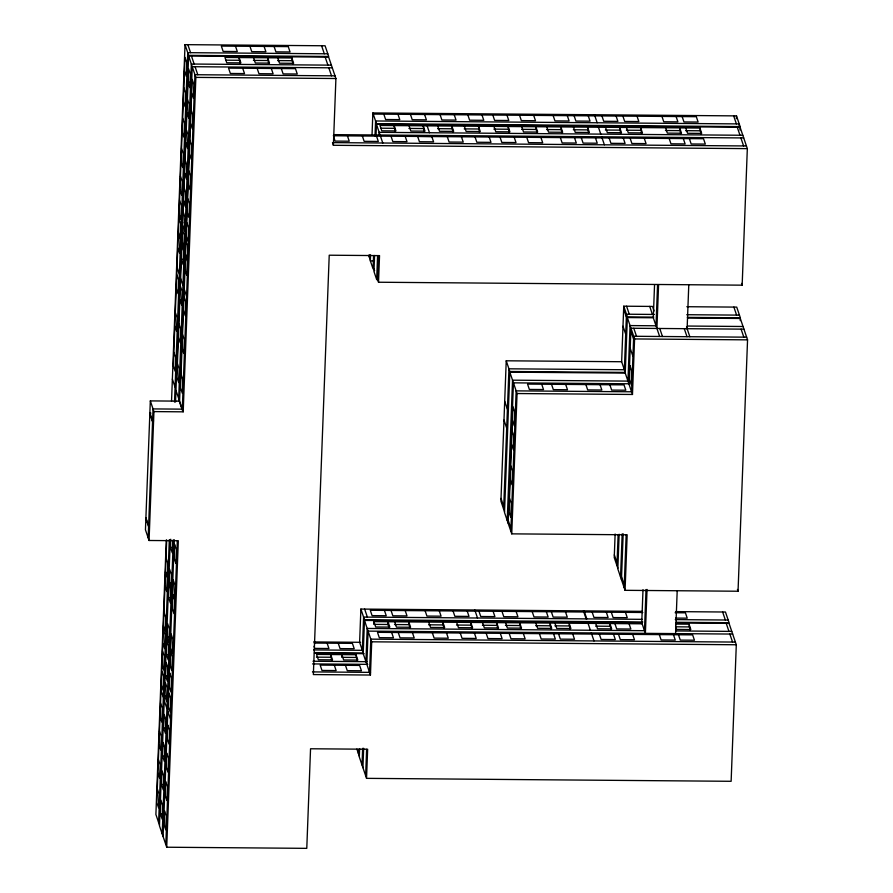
<?xml version="1.0" encoding="UTF-8"?>
<svg xmlns="http://www.w3.org/2000/svg" width="893" height="893" viewBox="0 0 893 893"><rect width="100%" height="100%" fill="white"/><g stroke="black" fill="none" stroke-linecap="round" stroke-linejoin="round"><path stroke-width="1.34" d="M150.325 400.901L153.942 411.595L183.199 411.829L179.582 401.136L150.325 400.901L145.447 529.795L149.064 540.488L178.321 540.723L166.723 847.223L306.779 848.35L310.552 748.769L367.648 749.227L366.543 778.35L731.133 781.297L736.301 644.757L729.056 623.381L676.135 622.946M148.16 537.82L153.038 408.916L182.295 409.15M149.064 540.488L153.942 411.595M166.277 540.053L155.895 814.483L159.512 825.165M171.534 401.27L185.03 44.65L325.085 45.777L328.702 56.471L188.646 55.344L185.03 44.65M166.701 540.165L156.777 802.45L158.586 807.797L159.099 794.134L157.291 788.798M158.608 822.498L169.313 539.707M174.515 402.084L187.742 52.665L327.798 53.803M170.306 539.785L159.479 825.835L166.723 847.223M175.53 401.973L188.646 55.344M160.372 813.802L160.885 800.15L162.693 805.497L162.18 819.149L160.372 813.802L163.196 813.824M161.477 784.489L161.99 770.838L163.799 776.184L163.285 789.836L161.477 784.489L164.312 784.523M162.548 756.092L163.073 742.44L164.881 747.787L164.357 761.439L162.548 756.092L164.435 756.114M163.609 728.052L164.133 714.4L165.942 719.747L165.417 733.399L163.609 728.052L165.495 728.074M164.814 696.194L165.339 682.542L167.147 687.889L166.623 701.541L164.814 696.194L167.65 696.216M165.585 675.99L166.098 662.338L167.906 667.674L167.393 681.337L165.585 675.99L168.42 676.012M166.388 654.591L166.913 640.94L168.721 646.286L168.208 659.938L166.388 654.591L169.224 654.625M167.047 637.211L167.571 623.56L169.38 628.895L168.855 642.558L167.047 637.211L168.933 637.222M168.554 597.596L169.067 583.944L170.876 589.291L170.362 602.942L168.554 597.596L171.378 597.618M169.101 582.939L169.625 569.288L171.434 574.634L170.909 588.286L169.101 582.939L171.936 582.962M172.729 540.477L172.26 552.767L170.451 547.431L170.764 539.238M162.202 833.861L173.32 539.908M178.578 401.236L191.336 64.028L331.392 65.156M165.54 752.018L165.64 749.294M170.061 632.635L170.128 630.648M163.106 836.529L174.336 539.796M179.538 402.196L192.241 66.696L332.296 67.835M165.819 844.544L177.316 540.834M182.261 410.066L194.953 74.711L335.009 75.849M183.199 411.829L195.857 77.39L188.624 56.013L328.68 57.141L335.913 78.517L333.39 145.291L747.329 148.629L742.161 285.168L378.52 282.233L377.616 279.565L378.532 255.599M240.072 63.481L239.09 57.554L240.898 62.89L226.744 62.778L224.936 57.431L291.844 57.978L293.652 63.325L279.498 63.202L277.69 57.855M268.67 63.716L267.688 57.777L269.496 63.124L255.342 63.012L253.523 57.665M292.826 63.916L291.844 57.978M331.694 660.463L330.711 654.524L332.52 659.871L318.354 659.76L316.546 654.413L356.006 654.736L357.814 660.072L343.649 659.96L341.84 654.614L341.74 657.348M372.046 134.631L372.861 112.953L736.502 115.889L740.118 126.583L739.996 130.043M369.468 257.508L369.568 254.851M373.564 255.554L373.062 268.871L370.349 260.856L370.573 254.851M375.015 135.87L375.573 120.979L739.214 123.915L739.114 126.694M356.988 660.675L356.006 654.736M376.02 135.836L376.478 123.647L372.861 112.953M642.279 611.348L360.884 609.071L359.622 642.301L363.239 652.984L314.503 652.593M374.223 258.155L374.323 255.498M374.569 255.565L373.966 271.539L376.679 279.554L377.616 279.565M379.067 135.044L379.168 132.331L742.809 135.267M358.428 753.636L358.584 749.473M362.335 650.316L363.596 617.085L642.223 619.34M376.679 279.554L377.583 255.599M359.622 748.658L359.31 756.974L366.543 778.35M360.884 609.071L364.5 619.764L363.217 653.654L370.45 675.041L313.354 674.572L329.227 255.208L379.536 255.61L378.52 282.233M362.022 764.988L362.647 748.345M365.929 661.68L367.19 628.449L644.478 630.692L646.03 589.514M362.926 767.667L363.663 748.245M366.833 664.347L368.095 631.117L732.673 634.063M365.639 775.682L366.632 749.327M369.546 672.362L370.807 639.142L735.397 642.078M370.45 675.041L371.711 641.81L364.478 620.434L641.754 622.667L645.382 633.36L647.045 589.447M642.145 623.805L373.877 621.64L373.776 624.374L387.93 624.486L389.013 627.69M395.108 131.517L394.126 125.589L395.934 130.925L381.78 130.813L379.971 125.466L699.9 128.056L701.708 133.392L687.543 133.28L685.735 127.933M387.93 624.486L388.031 621.751L389.839 627.098L375.685 626.986L373.877 621.64M424.175 131.751L423.193 125.824L425.001 131.159L410.847 131.048L409.039 125.701M409.764 627.857L408.782 621.919L410.601 627.266L396.436 627.154L394.628 621.807M452.851 131.985L451.869 126.047L453.677 131.394L439.523 131.282L437.715 125.935M443.843 628.136L442.861 622.198L444.669 627.545L430.515 627.433L428.696 622.086M479.452 132.164L478.492 126.27L480.278 131.55L466.124 131.438L464.315 126.092M471.772 628.359L470.79 622.421L472.598 627.768L458.444 627.656L456.636 622.309M509.099 132.443L508.117 126.505L509.925 131.851L495.771 131.74L493.963 126.393M506.231 360.794L509.847 371.488L625.267 372.414L621.651 361.732L506.231 360.794L500.917 501.118L504.534 511.812M497.669 628.572L496.687 622.633L498.495 627.98L484.341 627.868L482.533 622.521M503.63 509.133L508.943 368.809L624.363 369.747L626.462 314.213L654.357 314.448M509.847 371.488L504.512 512.482L511.745 533.858L627.165 534.784L625.067 590.318L738.042 591.233L747.553 339.853L740.319 318.477L687.655 318.042M507.224 520.496L512.537 380.172L627.958 381.11L630.056 325.577L656.009 325.789L657.561 284.822M508.128 523.164L513.442 382.84L628.862 383.778L630.96 328.244L743.936 329.16M510.841 531.179L516.154 390.866L631.574 391.793L633.684 336.27L746.648 337.174M511.745 533.858L517.058 393.534L509.825 372.158L625.245 373.084L632.478 394.472L517.058 393.534M536.849 132.666L535.867 126.728L537.675 132.075L523.521 131.963L521.713 126.616M520.697 628.761L519.715 622.823L521.523 628.159L507.369 628.047L505.561 622.7M561.853 132.867L560.871 126.929L562.679 132.276L548.525 132.164L546.717 126.817M550.914 628.996L549.932 623.057L551.74 628.404L537.586 628.292L535.778 622.946M588.565 133.079L587.583 127.141L589.391 132.488L575.237 132.376L573.429 127.029M570.069 629.152L569.087 623.214L570.895 628.56L556.741 628.449L554.933 623.102M620.657 133.347L619.675 127.409L621.483 132.744L607.329 132.633L605.521 127.286M610.879 629.487L609.897 623.548L611.705 628.895L597.54 628.772L595.731 623.437M615.132 534.003L614.239 557.578L617.856 568.272M621.651 361.732L623.749 306.199L652.537 306.433L654.089 311.01M616.951 565.593L618.112 535.052M619.139 534.248L617.833 568.941L625.067 590.318M625.245 373.084L627.377 316.892L623.749 306.199M620.546 576.956L622.175 533.925M621.45 579.624L623.18 533.813M641.609 133.515L640.627 127.576L642.435 132.923L628.281 132.8L626.473 127.465M624.162 587.639L626.16 534.896M632.478 394.472L634.588 338.938L627.344 317.562L653.296 317.774L659.637 336.471M641.754 622.667L643.005 589.737M653.296 317.774L654.536 285.001M656.924 328.457L658.576 284.767M680.678 133.827L679.696 127.889L681.504 133.236L667.35 133.124L665.542 127.777M675.577 633.606L677.184 591.054M687.119 328.702L688.771 285.012M700.882 133.995L699.9 128.056M689.999 630.123L689.016 624.185L676.146 624.084M736.401 118.68L736.502 115.889M740.241 320.576L740.342 317.808L736.725 307.114L686.829 306.712M226.119 60.177L238.989 60.277M253.422 60.4L267.576 60.512M277.589 60.59L291.743 60.702M195.857 77.39L335.913 78.517M191.169 82.379L188.055 82.357L189.863 87.704L190.376 74.052L188.568 68.705L176.892 377.226L178.7 382.572L179.214 368.921L177.406 363.574M373.252 114.081L696.306 116.693L698.114 122.04L683.96 121.928L682.14 116.581M190.019 112.786L186.905 112.764L188.713 118.11L189.227 104.448L187.418 99.112M376.478 123.647L740.118 126.583M381.155 128.212L394.025 128.313M408.927 128.436L423.092 128.547M437.603 128.67L451.769 128.782M464.226 128.882L478.38 128.994M493.862 129.117L508.017 129.239M521.601 129.34L535.767 129.463M546.616 129.552L560.771 129.664M573.328 129.764L587.482 129.876M605.409 130.021L619.575 130.132M626.361 130.188L640.527 130.3M665.441 130.501L679.595 130.624M685.634 130.668L699.788 130.78M333.848 134.631L743.713 137.946M333.279 135.758L703.517 138.739L705.325 144.086L691.171 143.974L689.351 138.627M332.486 142.612L746.425 145.961M187.831 143.181L185.755 143.17L187.563 148.506L188.077 134.854L186.269 129.507M186.682 173.588L184.605 173.566L186.414 178.913L186.927 165.261L185.119 159.914M186.659 201.427L183.545 201.394L185.353 206.741L185.878 193.089L184.058 187.742M184.025 243.577L181.949 243.555L183.757 248.901L184.282 235.25L182.473 229.903M183.433 259.316L181.357 259.305L183.165 264.652L183.679 250.989L181.871 245.653M370.349 260.856L374.513 260.89M182.663 299.691L179.828 299.668L181.636 305.015L182.15 291.364L180.341 286.017M686.773 314.704L739.437 315.129M627.377 316.892L653.866 317.104M687.342 317.372L740.342 317.808M687.599 326.045L743.032 326.492M634.588 338.938L747.553 339.853M150.817 412.923L149.868 412.923L152.58 420.938L153.529 420.938M150.783 413.839L149.834 413.827L152.547 421.842M170.451 547.431L172.338 547.442M675.532 611.616L725.462 612.018L729.09 622.711L676.202 622.276M642.781 612.486L370.282 610.287L372.091 615.623L386.245 615.746L384.436 610.399M675.119 612.743L685.422 612.821L687.23 618.168L675.644 618.079M675.298 619.608L728.186 620.032M364.5 619.764L642.815 622.008M394.527 624.542L408.681 624.654M428.595 624.81L442.749 624.933M456.535 625.044L470.689 625.156M482.421 625.245L496.586 625.368M505.449 625.435L519.614 625.546M535.666 625.68L549.831 625.792M554.832 625.837L568.986 625.948M595.631 626.16L609.785 626.272M676.034 626.808L688.905 626.919M676.068 630.938L731.769 631.396M371.711 641.81L736.301 644.757M313.666 641.933L360.571 642.301M314.247 643.06L352.411 643.373L354.22 648.72L340.066 648.608L338.246 643.261M313.599 649.925L363.284 650.327M314.47 653.263L364.165 653.665M316.446 657.148L330.6 657.259M343.024 657.36L355.894 657.46M313.008 661.244L366.878 661.68M312.528 663.912L367.782 664.359M312.45 671.904L370.495 672.373M747.329 148.629L740.096 127.252L376.455 124.317L382.784 143.025M733.678 115.867L736.39 123.881M737.261 127.23L739.984 135.245M740.889 137.913L743.601 145.939M741.558 283.394L742.161 285.168M676.101 116.525L677.91 121.872L663.756 121.761L661.947 116.414M683.312 138.582L685.121 143.929L670.967 143.806L669.158 138.46M733.89 307.092L736.602 315.106M741.101 329.137L743.813 337.152M637.033 116.213L638.841 121.56L624.687 121.448L622.879 116.101M644.244 138.259L646.052 143.606L631.898 143.494L630.09 138.147M616.081 116.045L617.889 121.392L603.735 121.281L601.927 115.934M623.292 138.091L625.1 143.438L610.946 143.327L609.138 137.98M686.516 326.916L689.831 336.717M684.284 328.68L687.007 336.694M594.47 114.75L597.183 122.765M598.053 126.103L600.777 134.117M601.681 136.796L604.394 144.811M588.241 115.822L590.05 121.169L575.896 121.057L574.087 115.71M595.452 137.868L597.261 143.215L583.107 143.103L581.298 137.756M659.748 328.479L662.461 336.494M649.713 306.411L652.426 314.425M737.439 589.447L738.042 591.233M567.289 115.655L569.098 121.002L554.944 120.879L553.135 115.543M574.5 137.701L576.309 143.047L562.155 142.936L560.346 137.589M626.585 306.221L629.297 314.247M633.796 328.278L636.508 336.293M623.649 308.933L626.361 316.948M630.86 330.979L633.572 338.994M722.638 611.995L725.35 620.01M726.232 623.347L728.945 631.373M729.849 634.041L732.561 642.056M622.99 326.224L625.714 334.25M630.201 348.281L632.925 356.296M533.69 115.376L535.499 120.722L521.345 120.611L519.536 115.264M540.901 137.433L542.71 142.78L528.556 142.657L526.747 137.31M609.841 384.76L611.66 390.096L625.814 390.219L624.006 384.872L527.551 384.09L529.359 389.437L543.513 389.549L541.705 384.202M689.016 624.185L690.825 629.532L676.66 629.42L675.577 626.205M600.029 384.682L601.837 390.018L587.683 389.906L585.875 384.559M506.978 115.164L508.787 120.51L494.633 120.399L492.824 115.052M514.189 137.209L515.998 142.556L501.844 142.445L500.035 137.098M678.468 634.756L680.287 640.102L694.441 640.214L692.633 634.878L377.493 632.333L379.302 637.68L393.456 637.792L391.647 632.445M673.467 634.722L675.275 640.069L661.121 639.946L659.313 634.61M481.974 114.963L483.783 120.309L469.618 120.198L467.809 114.851M489.185 137.009L490.994 142.355L476.829 142.244L475.02 136.897M565.682 384.403L567.49 389.75L553.325 389.627L551.517 384.28M614.339 554.843L617.052 562.869M621.55 576.9L624.263 584.915M625.457 612.341L627.266 617.688L613.111 617.576L611.303 612.23M629.052 623.705L630.86 629.04L616.706 628.929L614.897 623.582M632.668 634.387L634.476 639.734L620.322 639.622L618.514 634.276M454.224 114.739L456.033 120.086L441.879 119.975L440.059 114.628M461.435 136.785L463.244 142.132L449.09 142.02L447.281 136.674M606.302 612.185L608.111 617.532L593.945 617.42L592.137 612.073M613.513 634.231L615.322 639.578L601.156 639.466L599.348 634.119M424.588 114.505L426.396 119.841L412.242 119.729L410.434 114.382M426.765 124.719L429.477 132.733M584.089 610.879L586.801 618.894M587.683 622.231L590.396 630.257M591.3 632.925L594.012 640.94M583.43 610.868L586.143 618.882M512.448 420.357L514.256 425.704L514.77 412.053L512.962 406.706L508.977 511.935L510.785 517.281L511.309 503.619L509.501 498.283M504.69 401.258L507.414 409.273M512.057 430.649L513.866 435.985L513.352 449.648L511.544 444.301M503.987 420.101L506.699 428.115M397.977 114.282L399.785 119.629L385.62 119.517L383.811 114.17M405.188 136.339L406.996 141.674L392.831 141.563L391.022 136.216M565.492 611.861L567.301 617.208L553.147 617.085L551.338 611.738M572.703 633.907L574.512 639.254L560.357 639.131L558.549 633.796M510.729 465.688L512.537 471.035L512.024 484.687L510.216 479.34M546.337 611.705L548.146 617.052L533.992 616.929L532.183 611.593M553.548 633.751L555.357 639.098L541.203 638.986L539.394 633.639M501.018 498.383L503.73 506.409M508.229 520.44L510.941 528.455M376.511 136.104L378.319 141.451L364.154 141.328L362.346 135.993M516.121 611.459L517.929 616.806L503.775 616.695L501.966 611.348M523.331 633.505L525.14 638.852L510.986 638.741L509.177 633.394M321.592 45.755L324.304 53.77M325.186 57.107L327.898 65.133M328.803 67.801L331.515 75.816M347.433 135.87L349.241 141.217L335.087 141.094L333.647 136.819M493.092 611.27L494.901 616.616L480.747 616.505L478.938 611.158M500.303 633.327L502.112 638.662L487.958 638.551L486.149 633.204M332.788 143.505L333.39 145.291M374 268.871L374.602 270.657M368.686 255.219L370.372 260.187M474.797 609.997L477.509 618.012M467.206 611.069L469.015 616.404L454.85 616.293L453.041 610.946M474.417 633.115L476.226 638.462L462.061 638.339L460.252 633.003M274.095 46.503L275.904 51.85L290.058 51.961L288.249 46.615L221.341 46.079L223.15 51.426L237.304 51.537L235.495 46.19M281.306 68.549L283.114 73.896L297.269 74.007L295.46 68.661L228.552 68.125L230.361 73.472L244.515 73.583L242.706 68.236M264.094 46.425L265.902 51.761L251.748 51.649L249.94 46.302M271.305 68.471L273.113 73.818L258.959 73.695L257.151 68.359M439.267 610.834L441.075 616.181L426.921 616.07L425.113 610.723M446.478 632.891L448.286 638.227L434.132 638.115L432.324 632.769M405.199 610.566L407.007 615.913L392.842 615.79L391.034 610.455M412.41 632.612L414.218 637.959L400.053 637.848L398.245 632.501M187.865 44.672L190.577 52.687M191.459 56.036L194.172 64.05M195.076 66.718L197.788 74.733M184.46 71.005L186.269 76.34L186.782 62.689L184.974 57.342L173.298 365.862L175.106 371.209L175.62 357.557L173.811 352.21M191.671 93.051L193.48 98.397L193.993 84.735L192.185 79.399L180.509 387.919L182.317 393.255L182.831 379.603L181.022 374.256M364.657 609.104L367.369 617.119M183.824 87.748L185.632 93.095L185.119 106.747L183.311 101.4M191.035 109.794L192.843 115.141L192.33 128.793L190.522 123.446M182.674 118.155L184.483 123.502L183.969 137.154L182.161 131.807M189.885 140.201L191.694 145.548L191.18 159.2L189.372 153.853M181.525 148.551L183.333 153.897L182.819 167.56L181.011 162.213M188.736 170.608L190.544 175.954L190.03 189.606L188.222 184.259M180.475 176.39L182.284 181.726L181.759 195.388L179.951 190.042M187.686 198.436L189.495 203.783L188.97 217.434L187.162 212.088M345.457 665.307L347.277 670.654L361.431 670.766L359.622 665.419L320.174 665.106L321.982 670.453L336.136 670.565L334.328 665.218M179.56 200.423L181.368 205.758L180.855 219.421L179.047 214.074M183.154 211.775L184.963 217.122L184.449 230.774L182.641 225.427M186.771 222.469L188.579 227.815L188.066 241.467L186.257 236.12M327.117 643.172L328.925 648.519L314.771 648.396L314.046 646.264M178.756 210.324L179.147 211.462M180.955 216.798L181.469 218.338M182.351 221.676L182.741 222.815M184.55 228.161L185.063 229.702M185.967 232.37L186.358 233.508M188.166 238.855L188.68 240.384M178.879 218.539L180.687 223.886L180.163 237.538L178.354 232.202M186.09 240.597L187.898 245.932L187.374 259.595L185.565 254.248M356.876 749.048L359.332 756.304M178.276 234.29L180.085 239.637L179.571 253.288L177.763 247.941M185.487 256.336L187.296 261.682L186.782 275.334L184.974 269.999M176.647 266.036L179.359 274.051M180.241 277.388L182.953 285.403M183.858 288.082L186.57 296.096M176.747 274.653L178.555 280L178.042 293.652L176.234 288.305M183.958 296.699L185.766 302.046L185.253 315.698L183.445 310.362M175.318 312.427L177.127 317.774L176.613 331.437L174.805 326.09M178.913 323.791L180.721 329.137L180.207 342.789L178.399 337.442M182.529 334.484L184.338 339.831L183.824 353.483L182.016 348.136M172.371 379.09L175.084 387.104M175.966 390.453L178.678 398.468M179.939 403.189L181.491 407.777M166.031 557.924L167.839 563.271L167.326 576.923L165.518 571.576M165.473 572.58L167.281 577.927L166.768 591.579L164.959 586.232M145.905 517.694L148.618 525.709M145.872 518.599L148.584 526.624M163.977 612.196L165.785 617.543L165.272 631.195L163.464 625.848M163.319 629.587L165.127 634.923L164.613 648.586L162.805 643.239M162.504 650.975L164.312 656.322L163.799 669.973L161.99 664.626M161.745 671.179L163.553 676.526L163.039 690.177L161.231 684.842M160.628 689.229L163.341 697.243M164.223 700.581L166.935 708.607M167.839 711.274L170.552 719.289M160.539 703.048L162.347 708.383L161.834 722.046L160.014 716.699M159.479 731.077L161.287 736.424L160.762 750.075L158.954 744.74M158.396 759.485L160.204 764.821L159.691 778.484L157.882 773.137M164.502 810.844L163.988 824.496L165.797 829.843L166.31 816.191L164.502 810.844M165.607 781.531L165.093 795.183L166.902 800.53L167.415 786.878L165.607 781.531M166.69 753.134L166.165 766.786L167.973 772.132L168.498 758.47L166.69 753.134M167.75 725.094L167.225 738.745L169.045 744.092L169.558 730.441L167.75 725.094M168.956 693.236L168.442 706.888L170.25 712.234L170.764 698.572L168.956 693.236M169.715 673.021L169.201 686.672L171.009 692.019L171.523 678.367L169.715 673.021M170.53 651.633L170.016 665.285L171.824 670.632L172.338 656.98L170.53 651.633M171.188 634.242L170.675 647.905L172.483 653.241L172.996 639.589L171.188 634.242M172.684 594.626L172.17 608.289L173.979 613.625L174.492 599.973L172.684 594.626M173.242 579.97L172.729 593.633L174.537 598.98L175.05 585.317L173.242 579.97M174.582 544.462L174.068 558.114L175.876 563.461L176.39 549.809L174.582 544.462M629.967 365.795L629.453 379.458L631.262 384.794L631.775 371.142L629.967 365.795M431.777 136.495L417.623 136.372L419.431 141.719L433.585 141.831L431.777 136.495"/></g></svg>
